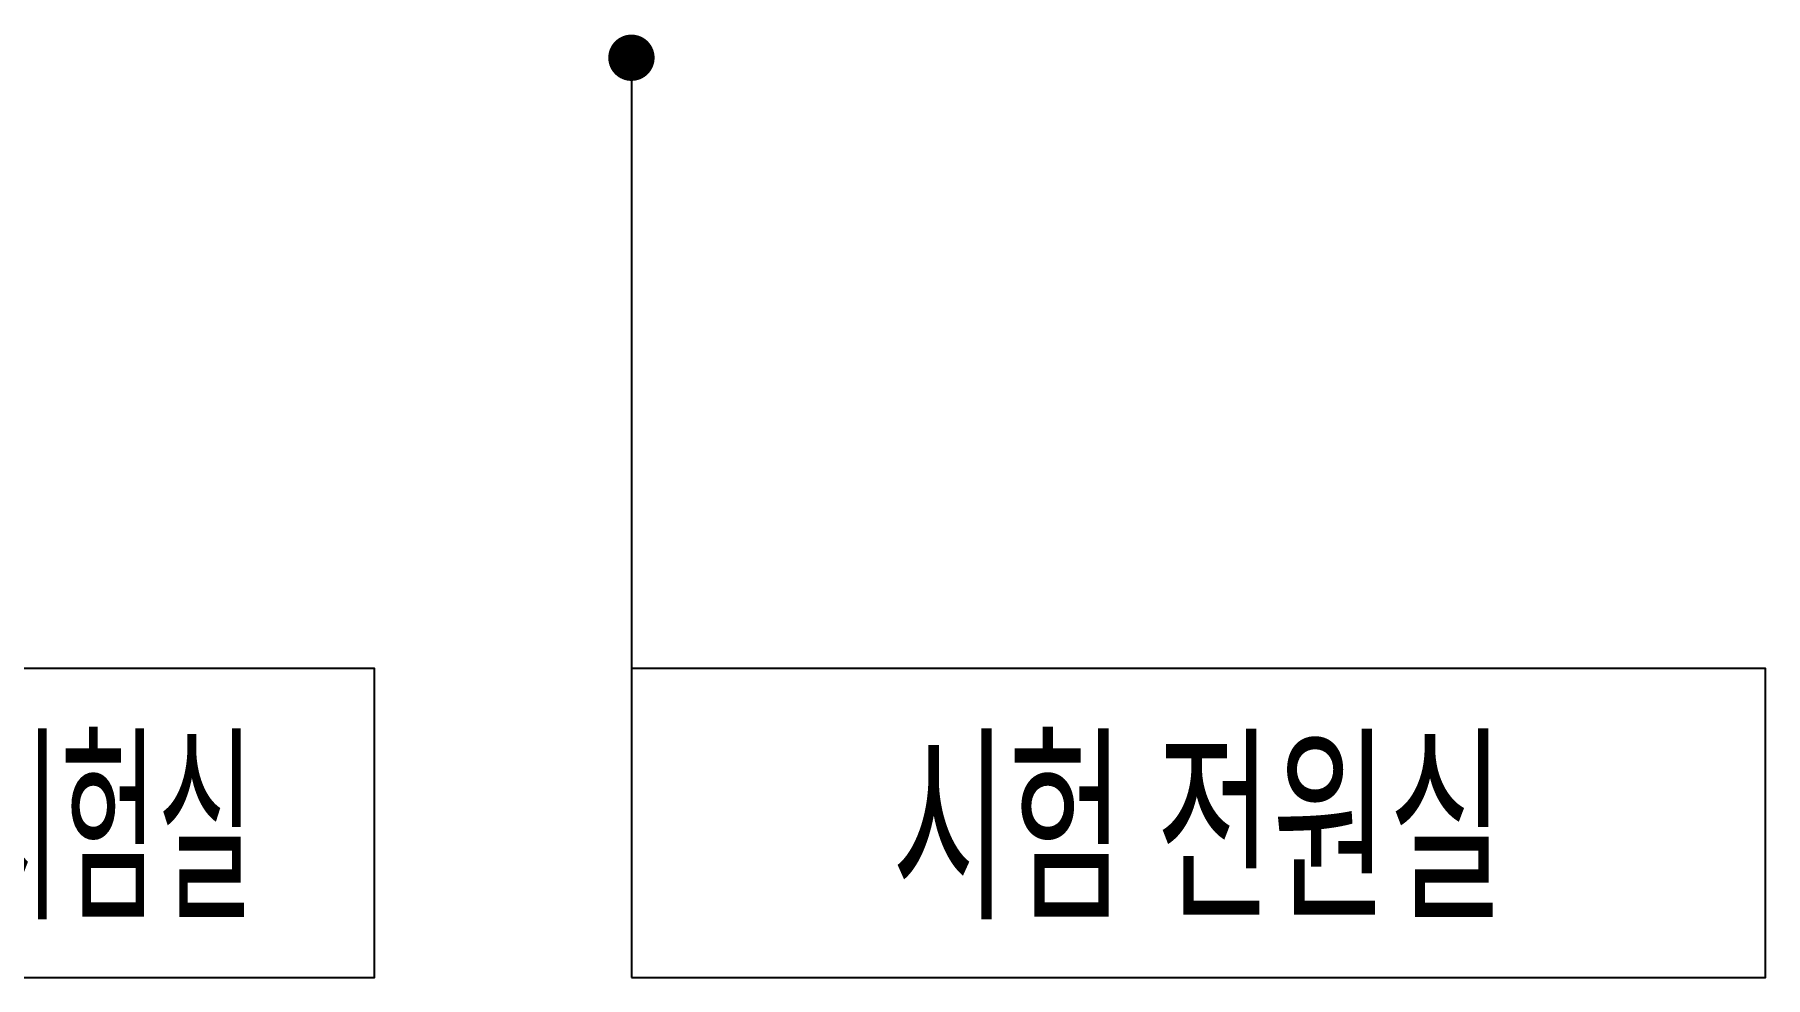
# Model space of a CAD drawing. Header units: millimetres. Extents: x -168200 to 336400, y -118800 to 0.
# Drawn here: x 62680 to 68282, y -78427 to -75374 of the extents above; entities that cross this region are included whole.
import ezdxf
from ezdxf.enums import TextEntityAlignment as Align

# ---------------------------------------------------------------- set-up
doc = ezdxf.new("R2010")
doc.units = ezdxf.units.MM
doc.header["$LTSCALE"] = 2000
doc.layers.add('elec-box', color=6, linetype='Continuous')
doc.styles.add('$0$스타일1', font='malgun.ttf')
doc.styles.add('GHS', font='malgun.ttf')
doc.dimstyles.new('DIM-QD 1', dxfattribs={"dimtxt": 3, "dimasz": 1.5, "dimexe": 1, "dimexo": 0, "dimgap": 1, "dimtad": 1, "dimdec": 3, "dimdsep": 46, "dimlunit": 6, "dimtxsty": '$0$스타일1', "dimblk1": 'ARCHTICK', "dimblk2": 'ARCHTICK', "dimsah": 1, "dimcen": 0, "dimclrd": 256, "dimclre": 256, "dimclrt": 3, "dimazin": 2, "dimtfac": 1, "dimtdec": 3, "dimtix": 1, "dimtmove": 2, "dimatfit": 3, "dimldrblk": 'ARCHTICK', "dimfxl": 1, "dimtolj": 1, "dimtzin": 0, "dimarcsym": 0})

# ---------------------------------------------------------------- blocks, each defined once
blk = doc.blocks.new('_ARCHTICK')
at = {"color": 0, "linetype": 'ByBlock', "const_width": 0.15}
blk.add_lwpolyline([(-0.5, -0.5), (0.5, 0.5)], dxfattribs=at)

msp = doc.modelspace()

# ---------------------------------------------------------------- leaders
at = {"layer": 'elec-box'}
msp.add_leader([(64612, -75449.2), (64612, -77394.6), (64612, -77427.1)], dimstyle='DIM-QD 1', override={"dimscale": 100, "dimasz": 1.5, "dimtad": 0, "dimclrd": 6, "dimldrblk": 'DOT'}, dxfattribs=at)

# ---------------------------------------------------------------- wipeouts: each hides what was drawn before it
at = {"color": 6}
msp.add_wipeout([(59610.6, -77427.1), (63780.8, -77427.1), (63780.8, -78427.1), (59610.6, -78427.1)], dxfattribs=at).dxf.layer = 'elec-box'

# ---------------------------------------------------------------- next in the draw order: linework, layer by layer
at = {"layer": 'elec-box', "color": 6}
msp.add_lwpolyline([(59610.6, -78427.1), (63780.8, -78427.1), (63780.8, -77427.1), (59610.6, -77427.1)], close=True, dxfattribs=at)

# ---------------------------------------------------------------- next in the draw order: texts
at = {"layer": 'elec-box', "color": 3, "style": 'GHS', "width": 0.5}
msp.add_text('부하 제어 및 기능시험실', height=500, dxfattribs=at).set_placement((61695.7, -77927.1), align=Align.MIDDLE)

# ---------------------------------------------------------------- next in the draw order: wipeouts: each hides what was drawn before it
at = {"color": 6}
msp.add_wipeout([(64612, -77427.1), (68282.2, -77427.1), (68282.2, -78427.1), (64612, -78427.1)], dxfattribs=at).dxf.layer = 'elec-box'

# ---------------------------------------------------------------- next in the draw order: linework, layer by layer
at = {"layer": 'elec-box', "color": 6}
msp.add_lwpolyline([(64612, -78427.1), (68282.2, -78427.1), (68282.2, -77427.1), (64612, -77427.1)], close=True, dxfattribs=at)

# ---------------------------------------------------------------- next in the draw order: texts
at = {"layer": 'elec-box', "color": 3, "style": 'GHS', "width": 0.6}
msp.add_text('시험 전원실', height=500, dxfattribs=at).set_placement((66447.1, -77927.1), align=Align.MIDDLE)

doc.saveas('drawing.dxf')
